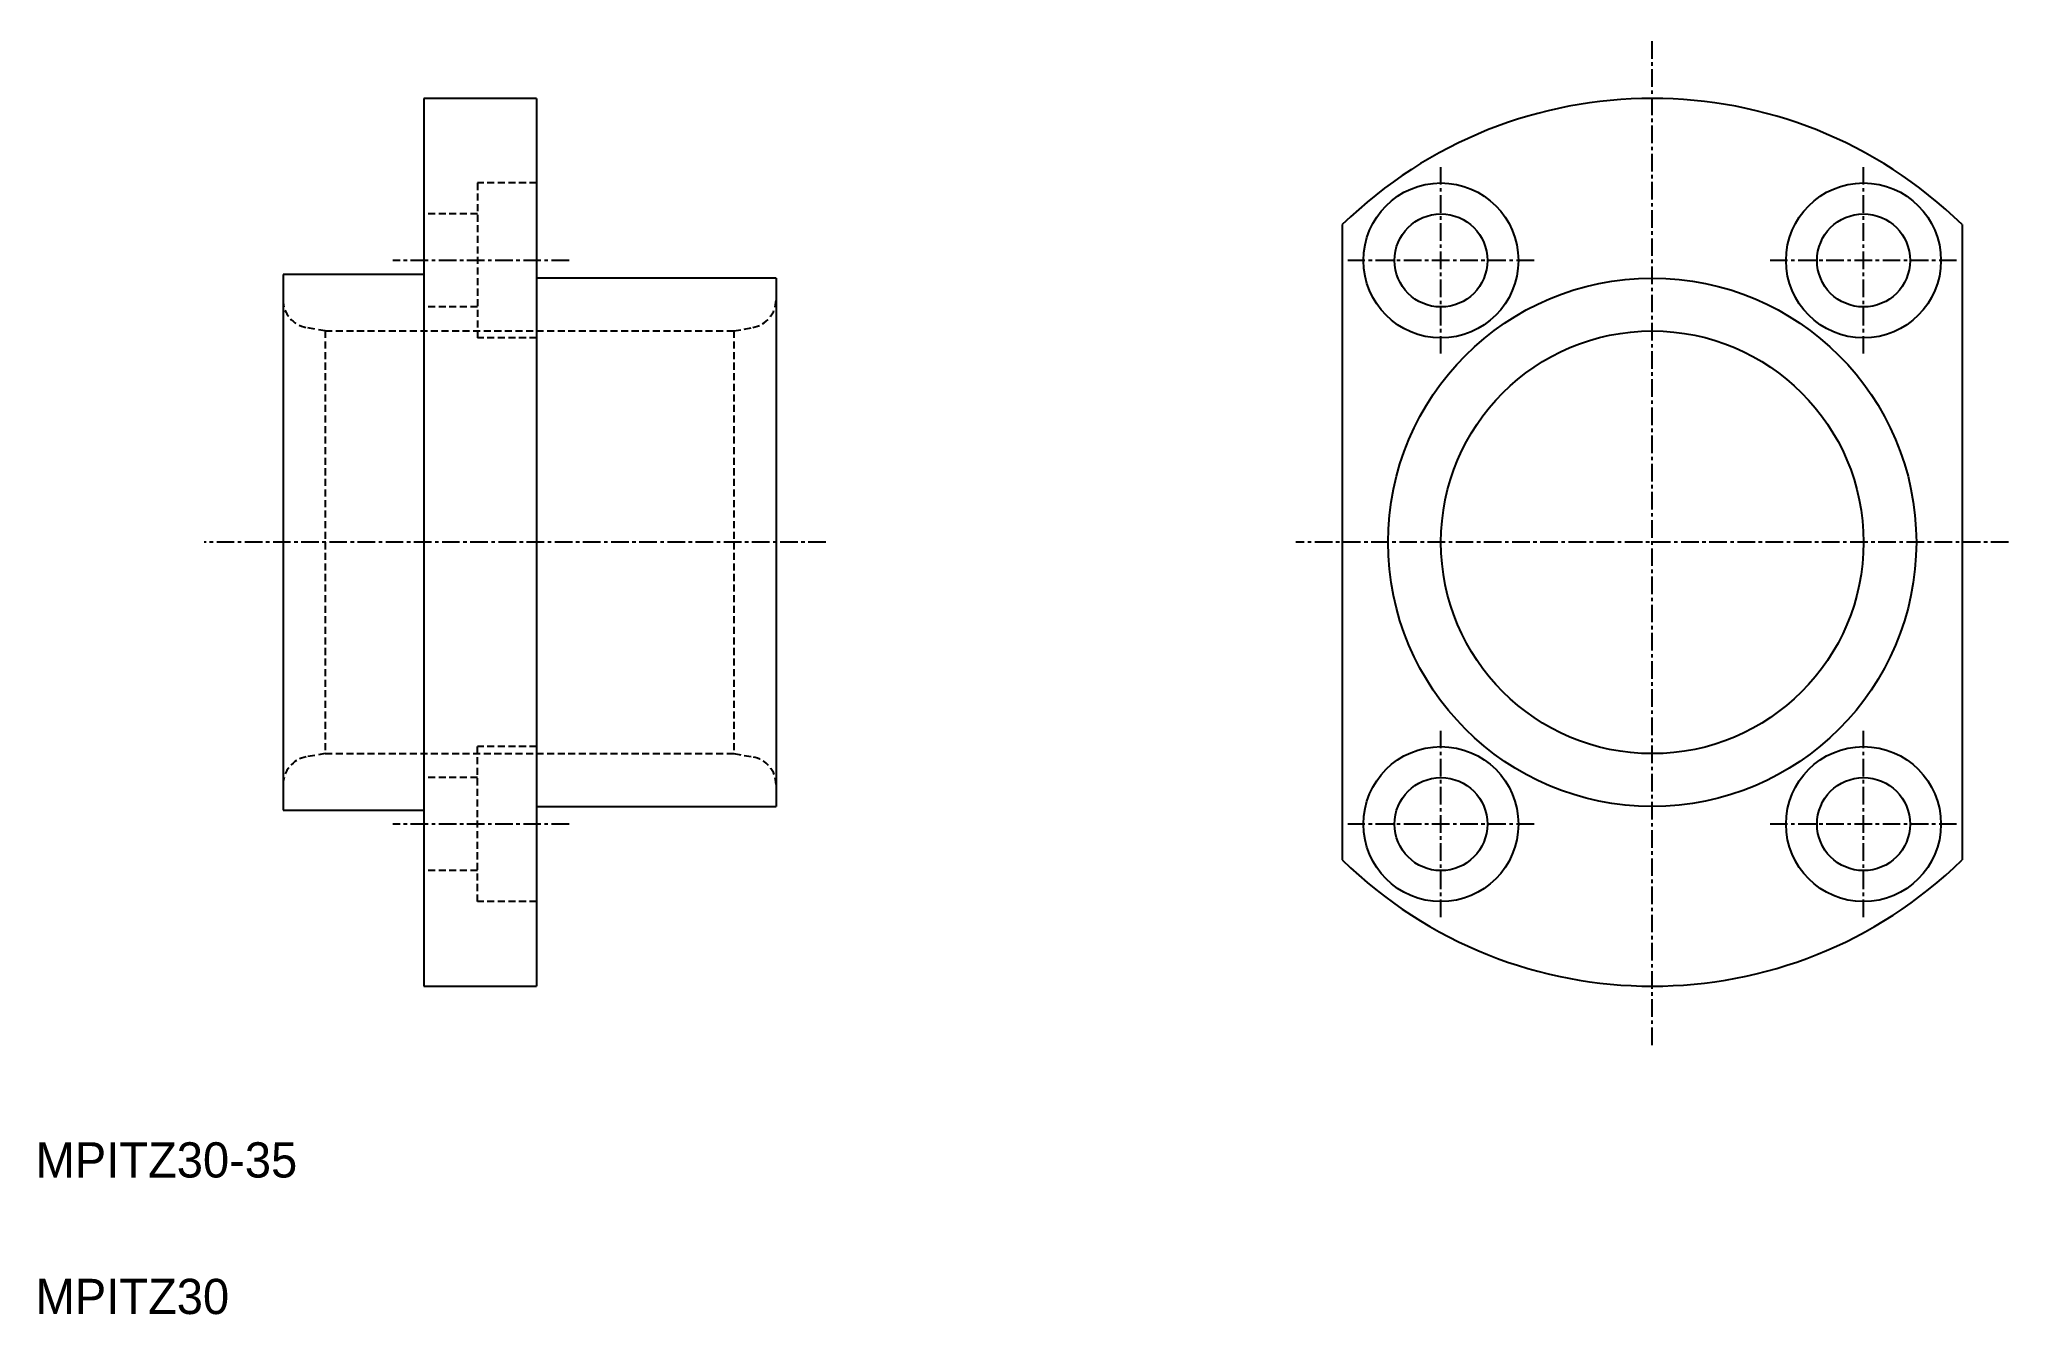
# Model space of a CAD drawing. Extents: x 27 to 167, y 68 to 159.
import ezdxf

# ---------------------------------------------------------------- set-up
doc = ezdxf.new("R2010")
doc.units = 0
doc.linetypes.add('CENTER', pattern=[2, 1.25, -0.25, 0.25, -0.25])
doc.linetypes.add('DASHED', pattern=[0.75, 0.5, -0.25])
doc.layers.get('0').update_dxf_attribs({"linetype": 'CONTINUOUS'})
doc.layers.add('CENTER', color=1, linetype='CENTER')

msp = doc.modelspace()

# ---------------------------------------------------------------- linework, layer by layer
at = {"color": 7, "linetype": 'CONTINUOUS'}
for p, q in [((54.41, 154.76), (54.41, 91.76)), ((62.41, 154.76), (54.41, 154.76)), ((62.41, 154.76), (62.41, 91.76)), ((119.61, 145.81), (119.61, 100.72)), ((163.61, 145.81), (163.61, 100.72)), ((44.41, 142.26), (44.41, 104.26)), ((54.41, 142.26), (44.41, 142.26)), ((79.41, 142.01), (62.41, 142.01)), ((79.41, 142.01), (79.41, 104.51)), ((44.41, 104.26), (54.41, 104.26)), ((62.41, 104.51), (79.41, 104.51)), ((54.41, 91.76), (62.41, 91.76))]:
    msp.add_line(p, q, dxfattribs=at)
at = {"color": 3, "linetype": 'DASHED'}
for p, q in [((62.41, 148.76), (58.21, 148.76)), ((58.21, 148.76), (58.21, 137.76)), ((58.21, 146.56), (54.41, 146.56)), ((58.21, 139.96), (54.41, 139.96)), ((47.41, 138.26), (46.06, 138.5)), ((76.41, 138.26), (77.75, 138.5)), ((47.41, 138.26), (76.41, 138.26)), ((47.41, 138.26), (47.41, 108.26)), ((62.41, 137.76), (58.21, 137.76)), ((76.41, 138.26), (76.41, 108.26)), ((47.41, 108.26), (46.06, 108.03)), ((47.41, 108.26), (76.41, 108.26)), ((62.41, 108.76), (58.21, 108.76)), ((58.21, 97.76), (58.21, 108.76)), ((76.41, 108.26), (77.75, 108.03)), ((58.21, 106.56), (54.41, 106.56)), ((58.21, 99.96), (54.41, 99.96)), ((62.41, 97.76), (58.21, 97.76))]:
    msp.add_line(p, q, dxfattribs=at)
at = {"color": 7, "linetype": 'CONTINUOUS'}
for centre, radius in [((126.61, 143.26), 5.5), ((156.61, 143.26), 5.5), ((126.61, 143.26), 3.3), ((156.61, 143.26), 3.3), ((141.61, 123.26), 18.75), ((141.61, 123.26), 15), ((126.61, 103.26), 5.5), ((156.61, 103.26), 5.5), ((126.61, 103.26), 3.3), ((156.61, 103.26), 3.3)]:
    msp.add_circle(centre, radius, dxfattribs=at)
for start, end in [(45.7002, 134.2998), (225.7002, 314.2998)]:
    msp.add_arc((141.61, 123.26), 31.5, start, end, dxfattribs=at)
at = {"color": 3, "linetype": 'DASHED'}
for centre, start, end in [((46.41, 140.47), 180, 260), ((77.41, 140.47), 280, 0), ((46.41, 106.06), 100, 180), ((77.41, 106.06), 0, 80)]:
    msp.add_arc(centre, 2, start, end, dxfattribs=at)
at = {"layer": 'CENTER', "color": 1, "linetype": 'CENTER'}
for p, q in [((141.61, 87.58), (141.61, 158.95)), ((126.61, 136.65), (126.61, 149.88)), ((156.61, 136.65), (156.61, 149.88)), ((64.72, 143.26), (52.2, 143.26)), ((133.22, 143.26), (119.99, 143.26)), ((163.22, 143.26), (149.99, 143.26)), ((82.95, 123.26), (38.81, 123.26)), ((166.91, 123.26), (116.3, 123.26)), ((126.61, 96.65), (126.61, 109.88)), ((156.61, 96.65), (156.61, 109.88)), ((64.72, 103.26), (52.2, 103.26)), ((133.22, 103.26), (119.99, 103.26)), ((163.22, 103.26), (149.99, 103.26))]:
    msp.add_line(p, q, dxfattribs=at)

# ---------------------------------------------------------------- texts
at = {"color": 7, "linetype": 'CONTINUOUS'}
for s, p in [('MPITZ30-35', (26.84, 78.18)), ('MPITZ30', (26.84, 68.49))]:
    msp.add_text(s, height=2.5, dxfattribs=at).set_placement(p)

doc.saveas('drawing.dxf')
